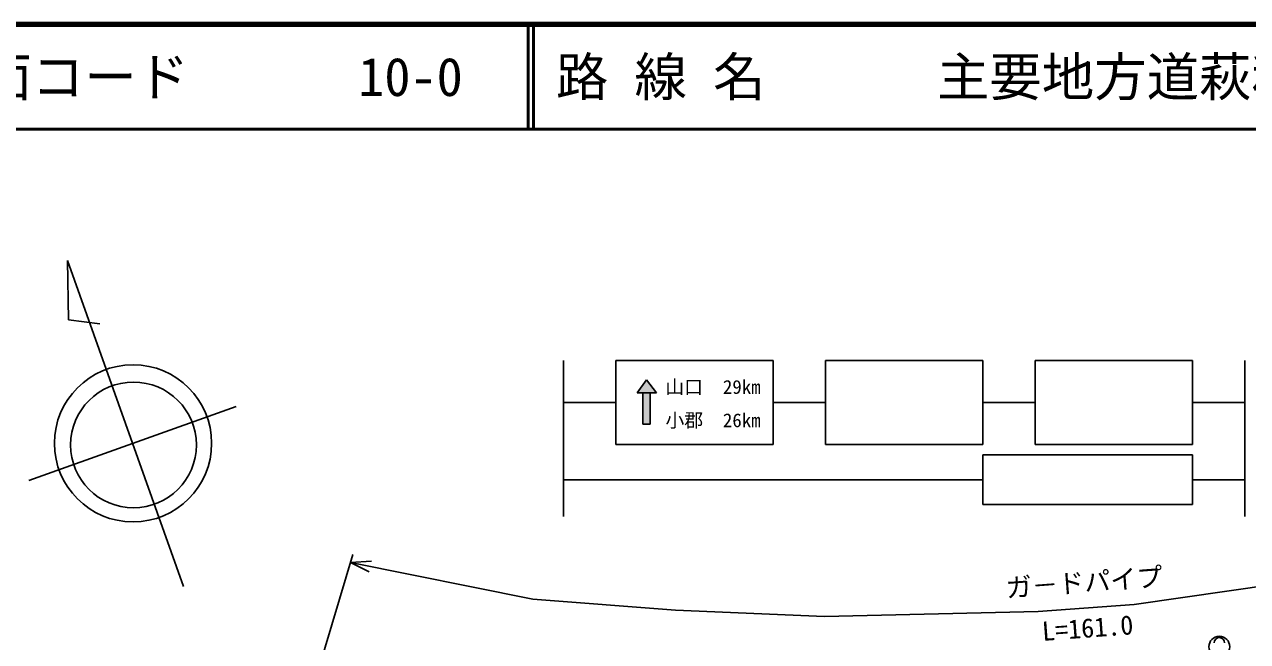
# Model space of a CAD drawing. Units: millimetres at full size, sheet at 1:1000; details may follow other scales. Extents: x 40000 to 680000, y 20000 to 380000.
# Drawn here: x 129683 to 246364, y 321092 to 380000 of the extents above; entities that cross this region are included whole.
import ezdxf
from ezdxf.enums import TextEntityAlignment as Align

# ---------------------------------------------------------------- set-up
doc = ezdxf.new("R2010")
doc.units = ezdxf.units.MM
doc.header["$LTSCALE"] = 1000
for name, color, linetype, lineweight in [('M-BGD', 7, 'Continuous', 25), ('M-STR-STRC', 7, 'Continuous', 25), ('M-TTL', 2, 'Continuous', 140), ('M-TTL-LINE', 7, 'Continuous', 50)]:
    doc.layers.add(name, color=color, linetype=linetype, lineweight=lineweight)
doc.layers.add('M-TTL-TXT', color=7, linetype='Continuous')
doc.styles.add('@ＭＳ ゴシック', font='')
doc.styles.add('ＭＳ ゴシック', font='')
doc.styles.get('@ＭＳ ゴシック').set_extended_font_data('@MS Gothic')
doc.styles.get('ＭＳ ゴシック').set_extended_font_data('MS Gothic')

msp = doc.modelspace()

# ---------------------------------------------------------------- hatches: boundary and pattern name
at = {"layer": 'M-STR-STRC'}
for points in [[(189013, 346088), (189983, 344838), (188667, 344838), (188119, 344838)], [(189013, 346088), (189983, 344838), (189378, 344838), (188667, 344838), (188119, 344838)], [(188667, 344838), (189378, 344838), (189379, 341853), (188668, 341853)]]:
    msp.add_hatch(color=256, dxfattribs=at).paths.add_polyline_path(points)

# ---------------------------------------------------------------- linework, layer by layer
at = {"layer": 'M-BGD'}
for p, q in [((144862, 326340), (133786, 357456)), ((133786, 357456), (133886, 351790)), ((133886, 351790), (136864, 351421)), ((130108, 336479), (149892, 343521))]:
    msp.add_line(p, q, dxfattribs=at)
for centre, radius in [((140040, 340014), 7500), ((140084, 339863), 6000)]:
    msp.add_circle(centre, radius, dxfattribs=at)
for points, knots in [([(290930, 326346), (289577, 325847), (289175, 325724), (288031, 325385), (286013, 324787), (284850, 324537), (282767, 324229), (280978, 323965), (279936, 324216), (278143, 323980), (276391, 323750), (275428, 323496), (273706, 323105), (270870, 322460), (269249, 322198), (266481, 321308), (265002, 320833), (264162, 320583), (262747, 319942), (260579, 318960), (259514, 318106), (257353, 317108), (254922, 315985), (253555, 315338), (251010, 314503), (248737, 313757), (247424, 313445), (245081, 312962), (243472, 312630), (242547, 312576), (240927, 312306), (239328, 312039), (238437, 311866), (236846, 311559), (236087, 311412), (235669, 311297), (234906, 311173), (232736, 310819), (231478, 310965), (229299, 310670), (228149, 310515), (227502, 310434), (226365, 310203), (224864, 309898), (224348, 309718), (222583, 309167)], [0, 0, 0, 0, 1, 1, 1, 2, 2, 2, 3, 3, 3, 4, 4, 4, 5, 5, 5, 6, 6, 6, 7, 7, 7, 8, 8, 8, 9, 9, 9, 10, 10, 10, 11, 11, 11, 12, 12, 12, 13, 13, 13, 14, 14, 14, 15, 15, 15, 15]), ([(261859, 322682), (260767, 322117), (260487, 321974), (259615, 321506), (259033, 321194), (258720, 320993), (258129, 320699), (256376, 319828), (255345, 319437), (253514, 318746), (252393, 318323), (251738, 318154), (250572, 317886), (249019, 317528), (248120, 317475), (246543, 317248), (244727, 316988), (243703, 316889), (241888, 316622), (238637, 316143), (236813, 315887), (233583, 315281), (230217, 314649), (228348, 314202), (225018, 313403), (222338, 312760), (220896, 312152), (218194, 311611), (215916, 311154), (214624, 310972), (212317, 310691), (210615, 310483), (209658, 310348), (207943, 310310), (205844, 310262), (204670, 310455), (202573, 310569), (200163, 310699), (198815, 310824), (196403, 310935), (194000, 311046), (192653, 311131), (190246, 311138), (188136, 311144), (186956, 311017), (184849, 310906), (183973, 310860), (183479, 310858), (182606, 310772), (180430, 310558), (179203, 310477), (177049, 310108), (175497, 309842), (174966, 309736), (173099, 309307)], [0, 0, 0, 0, 1, 1, 1, 2, 2, 2, 3, 3, 3, 4, 4, 4, 5, 5, 5, 6, 6, 6, 7, 7, 7, 8, 8, 8, 9, 9, 9, 10, 10, 10, 11, 11, 11, 12, 12, 12, 13, 13, 13, 14, 14, 14, 15, 15, 15, 16, 16, 16, 17, 17, 17, 18, 18, 18, 18]), ([(249968, 321208), (248456, 320560), (248012, 320381), (246725, 319941), (245196, 319419), (244321, 319162), (242739, 318832), (241081, 318487), (240124, 318451), (238442, 318250), (237176, 318098), (236460, 318073), (235193, 317927), (233276, 317707), (232203, 317570), (230293, 317287), (227640, 316893), (226162, 316616), (223522, 316139), (221106, 315703), (219754, 315451), (217348, 314959), (215515, 314585), (214517, 314218), (212666, 313940), (210715, 313646), (209604, 313573), (207631, 313539), (205378, 313500), (204116, 313637), (201865, 313726), (198792, 313847), (197811, 313911), (194002, 314129)], [0, 0, 0, 0, 1, 1, 1, 2, 2, 2, 3, 3, 3, 4, 4, 4, 5, 5, 5, 6, 6, 6, 7, 7, 7, 8, 8, 8, 9, 9, 9, 10, 10, 10, 11, 11, 11, 11])]:
    msp.add_open_spline(points, degree=3, knots=knots, dxfattribs=at)
at = {"layer": 'M-STR-STRC'}
for p, q in [((181113, 347915), (181113, 333033)), ((186113, 347915), (201113, 347915)), ((186113, 347915), (186113, 339915)), ((201113, 347915), (201113, 339915)), ((206113, 347915), (221113, 347915)), ((206113, 347915), (206113, 339915)), ((221113, 347915), (221113, 339915)), ((226113, 347915), (241113, 347915)), ((226113, 347915), (226113, 339915)), ((241113, 347915), (241113, 339915)), ((246113, 347915), (246113, 333033)), ((188119, 344838), (189013, 346088)), ((189013, 346088), (189983, 344838)), ((188119, 344838), (189983, 344838)), ((188667, 344838), (188668, 341853)), ((189378, 344838), (189379, 341853)), ((181113, 343915), (186113, 343915)), ((201113, 343915), (206113, 343915)), ((221113, 343915), (226113, 343915)), ((246113, 343915), (241113, 343915)), ((188668, 341853), (189379, 341853)), ((186113, 339915), (201113, 339915)), ((206113, 339915), (221113, 339915)), ((226113, 339915), (241113, 339915)), ((221113, 338915), (241113, 338915)), ((221113, 338915), (221113, 334165)), ((241113, 338915), (241113, 334165)), ((181113, 336540), (221113, 336540)), ((246113, 336540), (241113, 336540)), ((241113, 334165), (221113, 334165)), ((235546, 324641), (304497, 334444)), ((151074, 296191), (161015, 329387)), ((162786, 328762), (160790, 328637)), ((160790, 328637), (178189, 325128)), ((160790, 328637), (162581, 327747))]:
    msp.add_line(p, q, dxfattribs=at)
msp.add_lwpolyline([(235546, 324641), (226381, 323958), (206002, 323471), (191791, 324104), (178189, 325128)], dxfattribs=at)
msp.add_circle((243674, 320595), 1000, dxfattribs=at)
msp.add_arc((243677, 320970), 500, 359.55488, 179.55488, dxfattribs=at)
at = {"layer": 'M-TTL'}
msp.add_line((680000, 380000), (40000, 380000), dxfattribs=at)
at = {"layer": 'M-TTL-LINE'}
for p, q in [((177750, 380000), (177750, 370000)), ((178250, 380000), (178250, 370000)), ((40000, 370000), (680000, 370000))]:
    msp.add_line(p, q, dxfattribs=at)

# ---------------------------------------------------------------- texts
at = {"layer": 'M-STR-STRC', "style": 'ＭＳ ゴシック'}
for s, p in [('山口', (192613, 345395)), ('29km', (198113, 345395)), ('小郡', (192633, 342214)), ('26km', (198113, 342214))]:
    msp.add_text(s, height=1320, dxfattribs=at).set_placement(p, align=Align.MIDDLE_CENTER)
msp.add_text('ガ－ドパイプ', height=1833, rotation=4.259, dxfattribs=at).set_placement((230889, 325297), align=Align.BOTTOM_CENTER)
at = {"layer": 'M-STR-STRC', "style": '@ＭＳ ゴシック'}
msp.add_text('L=161.0', height=1833, rotation=4.259, dxfattribs=at).set_placement((231038, 323302), align=Align.TOP_CENTER)
at = {"layer": 'M-TTL-TXT', "style": 'ＭＳ ゴシック'}
for s, p in [('図面コード', (120380, 375000)), ('路 線 名', (180380, 375000)), ('主要地方道萩秋芳線', (216734, 375000)), ('10-0', (161521, 375000))]:
    msp.add_text(s, height=3666, dxfattribs=at).set_placement(p, align=Align.MIDDLE_LEFT)

doc.saveas('drawing.dxf')
